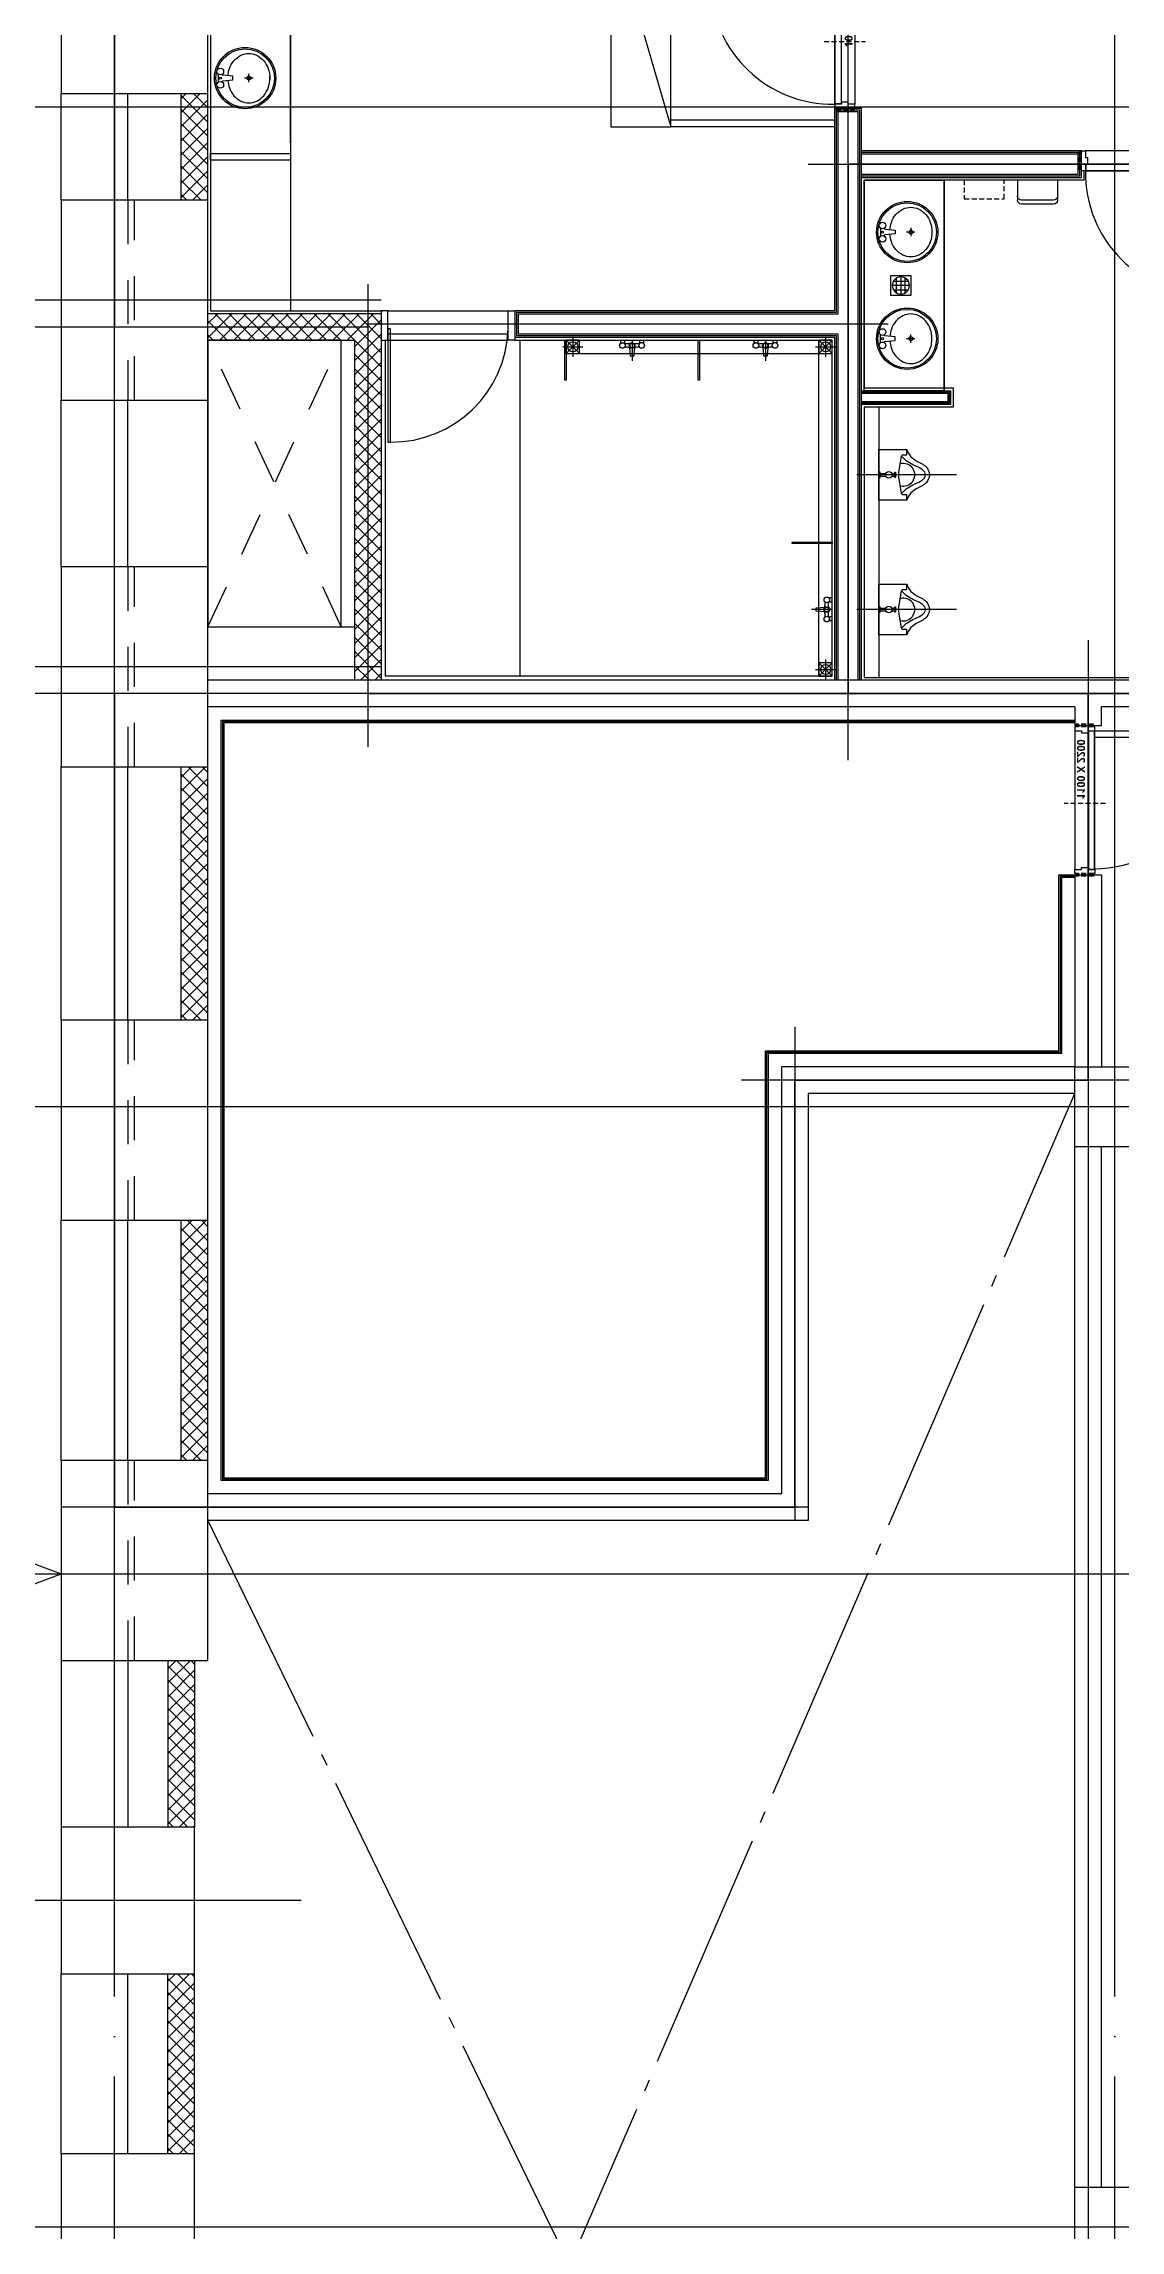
# Model space of a CAD drawing. Header units: millimetres. Extents: x -47382 to 204618, y -51045 to 127155.
# Drawn here: x 19869 to 27940, y 35448 to 51844 of the extents above; entities that cross this region are included whole.
import ezdxf
from ezdxf.enums import TextEntityAlignment as Align

# ---------------------------------------------------------------- set-up
doc = ezdxf.new("R2010")
doc.units = ezdxf.units.MM
doc.header["$LTSCALE"] = 300
doc.header["$MEASUREMENT"] = 0
for name, pattern in [('CEN', [62, 60, -1, 0, -1]), ('HID', [2, 1.1, -0.9]), ('HIDDEN2', [0.1875, 0.125, -0.0625]), ('STD_HIDDEN', [3, 2, -1]), ('STD_SHAFT', [7.3, 6, -0.5, 0.3, -0.5])]:
    doc.linetypes.add(name, pattern=pattern)
doc.layers.get('0').update_dxf_attribs({"linetype": 'CONTINUOUS'})
doc.layers.get('Defpoints').update_dxf_attribs({"color": 153, "linetype": 'CONTINUOUS'})
doc.layers.add('A-ANNO-NPLT', color=129, linetype='CONTINUOUS', plot=False)
doc.layers.add('Defpoint', color=161, linetype='CONTINUOUS', plot=False)
for name, color, linetype in [('A-CEN', 1, 'CEN'), ('A-DOOR', 4, 'CONTINUOUS'), ('A-DOOR-JAMB', 4, 'CONTINUOUS'), ('A-DOOR-SILL', 8, 'CONTINUOUS'), ('A-DOOR-SWING', 8, 'CONTINUOUS'), ('A-DOOR-SWNG', 8, 'CONTINUOUS'), ('A-FIN-TYP1', 6, 'CONTINUOUS'), ('A-FLOR-FLIN-TYP2', 8, 'CONTINUOUS'), ('A-FLOR-INSL', 8, 'CONTINUOUS'), ('A-FLOR-OPEN-BELO', 6, 'STD_SHAFT'), ('A-FLOR-PFIX', 6, 'CONTINUOUS'), ('A-FLOR-TOIL-PFIX', 9, 'CONTINUOUS'), ('A-FLOR-TOIL-SPCL', 6, 'CONTINUOUS'), ('A-FLOR-TOIL-WALL', 6, 'CONTINUOUS'), ('A-PS-HID', 5, 'HID'), ('A-ST-AXIS-CEN', 252, 'CEN'), ('A-ST-COL', 2, 'CONTINUOUS'), ('A-ST-CONC', 2, 'CONTINUOUS'), ('A-WALL-DRY1', 7, 'CONTINUOUS'), ('A-WALL-DRY2', 71, 'CONTINUOUS'), ('A-WALL-MASN', 3, 'CONTINUOUS'), ('HID', 7, 'HID'), ('블럭', 5, 'CONTINUOUS')]:
    doc.layers.add(name, color=color, linetype=linetype)
doc.styles.add('SHP-나눔bo', font='')
doc.styles.get('SHP-나눔bo').set_extended_font_data('NanumGothic', bold=True)
pattern_1 = [(45, (-10550, 29550), (-53.03301, 53.03301), []), (135, (-10550, 29550), (-53.03301, -53.03301), [])]

# ---------------------------------------------------------------- blocks, each defined once
blk = doc.blocks.new('A$C6BAA05DE')
at = {"layer": 'A-FLOR-TOIL-WALL', "ltscale": 2}
blk.add_lwpolyline([(5, 0), (-5, 0), (-5, -300), (5, -300)], close=True, dxfattribs=at)
blk = doc.blocks.new('A$C0DD32A52')
at = {"layer": 'A-ANNO-NPLT', "linetype": 'STD_HIDDEN'}
blk.add_lwpolyline([(49, 50), (-51, 50), (-51, -50), (49, -50), (49, 50), (-51, -50), (-51, 50), (49, -50)], dxfattribs=at)
at = {"layer": 'A-FLOR-PFIX'}
for p, q in [((-76, 0), (75, 0)), ((0, 75), (0, -75))]:
    blk.add_line(p, q, dxfattribs=at)
blk.add_circle((0, 0), 37.5, dxfattribs=at)
blk = doc.blocks.new('A$C1FB20A9A')
at = {"layer": 'A-DOOR'}
for points in [[(930, 134), (950, 134), (950, 984), (930, 984)], [(0, 218), (50, 218), (50, -2), (0, -2)], [(1000, 218), (950, 218), (950, -2), (1000, -2)]]:
    blk.add_lwpolyline(points, close=True, dxfattribs=at)
at = {"layer": 'A-DOOR-SILL'}
for p, q in [((950, 218), (50, 218)), ((950, -2), (50, -2))]:
    blk.add_line(p, q, dxfattribs=at)
at = {"layer": 'A-DOOR-SWNG'}
blk.add_arc((923, 109), 874, 89.5612, 178.3919, dxfattribs=at)
blk = doc.blocks.new('A$C0e376f74')
at = {"layer": 'A-ANNO-NPLT', "linetype": 'HIDDEN2'}
for p, q in [((525, 230), (525, -80)), ((-20, 140), (-20, 10)), ((0, 140), (-20, 140)), ((0, 120), (-20, 120)), ((0, 30), (-20, 30)), ((0, 10), (-20, 10)), ((-10, 140), (-10, 10)), ((0, 140), (0, 10)), ((1100, 140), (1120, 140)), ((1100, 140), (1100, 10)), ((1100, 120), (1120, 120)), ((1100, 30), (1120, 30)), ((1100, 10), (1120, 10)), ((1110, 140), (1110, 10)), ((1120, 140), (1120, 10))]:
    blk.add_line(p, q, dxfattribs=at)
at = {"layer": 'A-ANNO-NPLT', "linetype": 'ByBlock'}
blk.add_lwpolyline([(1067, 102), (33, 102), (33, 147), (1067, 147)], close=True, dxfattribs=at)
at = {"layer": 'A-DOOR', "linetype": 'ByBlock'}
blk.add_lwpolyline([(1067, 1181), (1067, 147), (1022, 147), (1022, 1181)], close=True, dxfattribs=at)
at = {"layer": 'A-DOOR-JAMB'}
for points in [[(0, 20), (0, 0), (30, 0), (30, 50), (45, 50), (45, 100), (30, 100), (30, 150), (0, 150), (0, 130)], [(1100, 20), (1100, 0), (1070, 0), (1070, 50), (1055, 50), (1055, 100), (1070, 100), (1070, 150), (1100, 150), (1100, 130)]]:
    blk.add_lwpolyline(points, dxfattribs=at)
at = {"layer": 'A-DOOR-SILL'}
for p, q in [((30, 150), (1070, 150)), ((1070, 0), (30, 0))]:
    blk.add_line(p, q, dxfattribs=at)
at = {"layer": 'A-DOOR-SWING'}
blk.add_arc((1107, 109), 1075, 94.5299, 177.8035, dxfattribs=at)
at = {"layer": 'A-ANNO-NPLT', "linetype": 'ByBlock', "style": 'SHP-나눔bo'}
blk.add_text('1100 X 2200', height=60, dxfattribs=at).set_placement((781, 16), align=Align.CENTER)
blk = doc.blocks.new('G$C69879969')
at = {"layer": 'A-ANNO-NPLT', "linetype": 'HIDDEN2'}
for p, q in [((0, 220), (0, 90)), ((20, 220), (0, 220)), ((20, 200), (0, 200)), ((10, 220), (10, 90)), ((20, 220), (20, 90)), ((520, 310), (520, 0)), ((1020, 220), (1040, 220)), ((1020, 220), (1020, 90)), ((1020, 200), (1040, 200)), ((1030, 220), (1030, 90)), ((1040, 220), (1040, 90)), ((20, 110), (0, 110)), ((20, 90), (0, 90)), ((1020, 110), (1040, 110)), ((1020, 90), (1040, 90))]:
    blk.add_line(p, q, dxfattribs=at)
at = {"layer": 'A-ANNO-NPLT', "linetype": 'ByBlock'}
blk.add_lwpolyline([(987, 182), (53, 182), (53, 227), (987, 227)], close=True, dxfattribs=at)
at = {"layer": 'A-DOOR', "linetype": 'ByBlock'}
blk.add_lwpolyline([(987, 1161), (987, 227), (942, 227), (942, 1161)], close=True, dxfattribs=at)
at = {"layer": 'A-DOOR-JAMB'}
for points in [[(20, 100), (20, 80), (50, 80), (50, 130), (65, 130), (65, 180), (50, 180), (50, 230), (20, 230), (20, 210)], [(1020, 100), (1020, 80), (990, 80), (990, 130), (975, 130), (975, 180), (990, 180), (990, 230), (1020, 230), (1020, 210)]]:
    blk.add_lwpolyline(points, dxfattribs=at)
at = {"layer": 'A-DOOR-SILL'}
for p, q in [((50, 230), (990, 230)), ((990, 80), (50, 80))]:
    blk.add_line(p, q, dxfattribs=at)
at = {"layer": 'A-DOOR-SWING'}
blk.add_arc((964, 247), 915, 91.4096, 181.0415, dxfattribs=at)
at = {"layer": 'A-ANNO-NPLT', "linetype": 'ByBlock', "style": 'SHP-나눔bo'}
blk.add_text('1000 X 2200', height=60, dxfattribs=at).set_placement((701, 96), align=Align.CENTER)
blk = doc.blocks.new('G$C3BAF5E5F')
at = {"layer": 'A-FLOR-TOIL-PFIX'}
for p, q in [((747, 190), (0, 190)), ((165, 200), (217, 200)), ((165, 180), (217, 180)), ((260, 180), (285, 180)), ((263, 200), (285, 200))]:
    blk.add_line(p, q, dxfattribs=at)
blk.add_lwpolyline([(165, 0), (165, 380), (375, 380, 0.022168), (385, 355, 0.015962), (405, 325, 0.046411), (445, 295, 0.0259), (485, 275, -0.027117), (520, 250, -0.071022), (540, 215, -0.04853), (545, 190, -0.04853), (540, 165, -0.071022), (520, 130, -0.027117), (485, 105, 0.0259), (445, 85, 0.046411), (405, 55, 0.015962), (385, 25, 0.022168), (375, 0)], format="xyb", close=True, dxfattribs=at)
blk.add_lwpolyline([(375, 0), (375, 40), (345, 40, -0.198912), (341, 42, -0.089166), (335, 50), (317, 158, -0.080898), (317, 222), (335, 330, -0.22682), (341, 338, -0.062315), (345, 340), (375, 340), (375, 380)], format="xyb", dxfattribs=at)
for points in [[(335, 50), (370, 85), (420, 115), (465, 135), (490, 150), (510, 170), (515, 190), (510, 210), (490, 230), (465, 245), (420, 265), (370, 295), (335, 330)], [(165, 170), (175, 170), (175, 210), (165, 210)]]:
    blk.add_lwpolyline(points, dxfattribs=at)
blk.add_lwpolyline([(285, 210), (290, 210), (290, 170), (285, 170)], close=True, dxfattribs=at)
blk.add_circle((240, 190), 25, dxfattribs=at)
blk.add_arc((350, 190), 85, 253.2145, 106.7855, dxfattribs=at)
blk = doc.blocks.new('G$C1877E48B')
at = {"layer": 'A-FLOR-TOIL-PFIX'}
for p, q in [((0, 150), (0, 0)), ((150, 150), (0, 150)), ((0, 0), (150, 0)), ((140, 75), (10, 75)), ((19, 107), (131, 107)), ((19, 43), (131, 43)), ((43, 131), (43, 19)), ((75, 10), (75, 140)), ((107, 131), (107, 19)), ((150, 0), (150, 150))]:
    blk.add_line(p, q, dxfattribs=at)
blk.add_circle((75, 75), 64.7, dxfattribs=at)
blk = doc.blocks.new('핸드드라이어')
at = {"layer": 'A-FLOR-TOIL-SPCL'}
for p, q in [((-141, 83), (-141, -67)), ((-141, 83), (159, 83)), ((159, 83), (159, -67)), ((-111, -67), (129, -67)), ((-111, -97), (129, -97))]:
    blk.add_line(p, q, dxfattribs=at)
for centre, start, end in [((-111, -37), 180, 270), ((-111, -67), 180, 270), ((129, -37), 270, 0), ((129, -67), 270, 0)]:
    blk.add_arc(centre, 30, start, end, dxfattribs=at)
blk = doc.blocks.new('샤워기-1')
at = {"layer": 'A-FLOR-TOIL-PFIX'}
for p, q in [((-87, 0), (-87, -20)), ((0, 0), (0, -156)), ((-87, -20), (-56, -20)), ((-56, 0), (-56, -20)), ((55, -28), (-55, -28)), ((-52, -52), (-55, -52)), ((-12, -120), (-18, -55)), ((12, -120), (-12, -120)), ((18, -55), (12, -120)), ((55, -52), (52, -52)), ((56, 0), (56, -20)), ((86, -20), (56, -20)), ((86, 0), (86, -20))]:
    blk.add_line(p, q, dxfattribs=at)
for centre, radius in [((-72, -40), 21.1), ((0, -40), 21.1), ((0, -40), 16.7), ((72, -40), 21.1)]:
    blk.add_circle(centre, radius, dxfattribs=at)
for centre, start, end in [((-50, -187), 76.3228, 90.9292), ((50, -187), 89.0708, 103.6772)]:
    blk.add_arc(centre, 135, start, end, dxfattribs=at)
blk = doc.blocks.new('G$C718DDBFA')
at = {"layer": 'A-ANNO-NPLT', "linetype": 'HIDDEN2'}
for p, q in [((941, 1040), (1071, 1040)), ((941, 1020), (941, 1040)), ((941, 1030), (1071, 1030)), ((941, 1020), (1071, 1020)), ((961, 1020), (961, 1040)), ((1051, 1020), (1051, 1040)), ((1071, 1020), (1071, 1040)), ((851, 595), (1161, 595)), ((941, 20), (941, 0)), ((941, 20), (1071, 20)), ((941, 10), (1071, 10)), ((941, 0), (1071, 0)), ((961, 20), (961, 0)), ((1051, 20), (1051, 0)), ((1071, 20), (1071, 0))]:
    blk.add_line(p, q, dxfattribs=at)
at = {"layer": 'A-ANNO-NPLT', "linetype": 'ByBlock'}
blk.add_lwpolyline([(979, 53), (979, 987), (934, 987), (934, 53)], close=True, dxfattribs=at)
at = {"layer": 'A-DOOR', "linetype": 'ByBlock'}
blk.add_lwpolyline([(0, 53), (934, 53), (934, 98), (0, 98)], close=True, dxfattribs=at)
at = {"layer": 'A-DOOR-JAMB'}
for points in [[(1061, 1020), (1081, 1020), (1081, 990), (1031, 990), (1031, 975), (981, 975), (981, 990), (931, 990), (931, 1020), (951, 1020)], [(1061, 20), (1081, 20), (1081, 50), (1031, 50), (1031, 65), (981, 65), (981, 50), (931, 50), (931, 20), (951, 20)]]:
    blk.add_lwpolyline(points, dxfattribs=at)
at = {"layer": 'A-DOOR-SILL'}
for p, q in [((931, 990), (931, 50)), ((1081, 50), (1081, 990))]:
    blk.add_line(p, q, dxfattribs=at)
at = {"layer": 'A-DOOR-SWING'}
blk.add_arc((915, 76), 915, 88.9585, 181.4096, dxfattribs=at)
at = {"layer": 'A-ANNO-NPLT', "linetype": 'ByBlock', "style": 'SHP-나눔bo', "text_generation_flag": 4}
blk.add_text('1000 X 2200', height=60, rotation=270, dxfattribs=at).set_placement((1066, 339), align=Align.CENTER)
blk = doc.blocks.new('ACT 지하2층구조평면도')
at = {"layer": 'A-ST-COL'}
for points in [[(67382, 104016), (67382, 102516), (68482, 102516), (68482, 104016)], [(67382, 101716), (67382, 100216), (68482, 100216), (68482, 101716)], [(67382, 98966), (67382, 97466), (68482, 97466), (68482, 98966)], [(67382, 95566), (67382, 94066), (68482, 94066), (68482, 95566)], [(67382, 92266), (67382, 90766), (68482, 90766), (68482, 92266)], [(67382, 89516), (67382, 88416), (68382, 88416), (68382, 89516)], [(67382, 87066), (67382, 85966), (68382, 85966), (68382, 87066)]]:
    blk.add_lwpolyline(points, close=True, dxfattribs=at)
for points in [[(74982, 95216), (75582, 95216), (75582, 94616), (74982, 94616), (74982, 95216)], [(74982, 86816), (75582, 86816), (75582, 86216), (74982, 86216), (74982, 86816)]]:
    blk.add_lwpolyline(points, dxfattribs=at)

msp = doc.modelspace()

# ---------------------------------------------------------------- hatches: boundary and pattern name
at = {"layer": '블럭', "transparency": 33554687}
h = msp.add_hatch(dxfattribs=at)
h.set_pattern_fill('ANSI37', color=256, scale=600)
h.set_pattern_definition([(45, (-10750, 32300), (-53.03301, 53.03301), []), (135, (-10750, 32300), (-53.03301, -53.03301), [])])
h.paths.add_polyline_path([(20900, 51471), (21100, 51471), (21100, 50671), (20900, 50671)])
h = msp.add_hatch(dxfattribs=at)
h.set_pattern_fill('ANSI37', color=256, scale=600)
h.set_pattern_definition(pattern_1)
h.paths.add_polyline_path([(21100, 49821), (22400, 49821), (22400, 49621), (21100, 49621)])
h = msp.add_hatch(dxfattribs=at)
h.set_pattern_fill('ANSI37', color=256, scale=600)
h.set_pattern_definition(pattern_1)
h.paths.add_polyline_path([(22200, 49621), (22400, 49621), (22400, 47071), (22200, 47071)])
h = msp.add_hatch(dxfattribs=at)
h.set_pattern_fill('ANSI37', color=256, scale=600)
h.set_pattern_definition([(45, (-10750, 26150), (-53.03301, 53.03301), []), (135, (-10750, 26150), (-53.03301, -53.03301), [])])
h.paths.add_polyline_path([(20900, 46421), (21100, 46421), (21100, 44521), (20900, 44521)])
h = msp.add_hatch(dxfattribs=at)
h.set_pattern_fill('ANSI37', color=256, scale=600)
h.set_pattern_definition([(45, (-10750, 22850), (-53.03301, 53.03301), []), (135, (-10750, 22850), (-53.03301, -53.03301), [])])
h.paths.add_polyline_path([(20900, 43021), (21100, 43021), (21100, 41221), (20900, 41221)])
h = msp.add_hatch(dxfattribs=at)
h.set_pattern_fill('ANSI37', color=256, scale=600)
h.set_pattern_definition([(45, (-10850, 20100), (-53.03301, 53.03301), []), (135, (-10850, 20100), (-53.03301, -53.03301), [])])
h.paths.add_polyline_path([(20800, 39721), (21000, 39721), (21000, 38471), (20800, 38471)])
h = msp.add_hatch(dxfattribs=at)
h.set_pattern_fill('ANSI37', color=256, scale=600)
h.set_pattern_definition([(45, (-10850, 17650), (-53.03301, 53.03301), []), (135, (-10850, 17650), (-53.03301, -53.03301), [])])
h.paths.add_polyline_path([(20800, 37371), (21000, 37371), (21000, 36021), (20800, 36021)])

# ---------------------------------------------------------------- linework, layer by layer
at = {"layer": 'A-CEN'}
for p, q in [((25900, 46471), (25900, 53271)), ((25600, 50941), (33400, 50941)), ((22300, 50041), (22300, 46571)), ((22400, 49921), (0, 49921)), ((19000, 49721), (22300, 49721)), ((26200, 49741), (22300, 49741)), ((27700, 47371), (27700, 30771)), ((22400, 47171), (0, 47171)), ((36600, 46971), (19000, 46971)), ((25500, 44471), (25500, 40771)), ((35900, 44071), (25100, 44071)), ((25600, 40871), (20000, 40871))]:
    msp.add_line(p, q, dxfattribs=at)
msp.add_lwpolyline([(21800, 37921), (0, 37921)], dxfattribs=at)
at = {"layer": 'A-FIN-TYP1'}
for p, q in [((27670, 50821), (27670, 50891)), ((27670, 50821), (26020, 50821)), ((26020, 50821), (26020, 49261)), ((22430, 49621), (22430, 47101)), ((26020, 49121), (26020, 47091)), ((25780, 47101), (22430, 47101)), ((26020, 47091), (29380, 47091))]:
    msp.add_line(p, q, dxfattribs=at)
msp.add_lwpolyline([(26020, 49121), (26690, 49121), (26690, 49261), (26020, 49261)], dxfattribs=at)
at = {"layer": 'A-FLOR-FLIN-TYP2'}
for p, q in [((21100, 47471), (21100, 49621)), ((23350, 49666), (22450, 49666))]:
    msp.add_line(p, q, dxfattribs=at)
for points in [[(21120, 52771), (21120, 49841), (22410, 49841)], [(21100, 49621), (21100, 47471)], [(21100, 47471), (22200, 47471)]]:
    msp.add_lwpolyline(points, dxfattribs=at)
msp.add_lwpolyline([(21100, 47471), (22100, 47471), (22100, 49621), (21100, 49621)], close=True, dxfattribs=at)
at = {"layer": 'A-FLOR-INSL'}
msp.add_line((27500, 44271), (25300, 44271), dxfattribs=at)
for points in [[(25300, 44271), (25300, 41071), (21200, 41071), (21200, 46771), (27600, 46771)], [(27600, 45591), (27500, 45591), (27500, 44271)]]:
    msp.add_lwpolyline(points, dxfattribs=at)
at = {"layer": 'A-FLOR-OPEN-BELO'}
for p, q in [((21000, 28671), (27600, 43971)), ((21100, 40771), (27600, 27371))]:
    msp.add_line(p, q, dxfattribs=at)
at = {"layer": 'A-FLOR-PFIX'}
for p, q in [((23400, 49621), (25780, 49621)), ((23440, 47101), (23440, 49621)), ((23785, 49521), (25780, 49521)), ((25680, 47101), (25680, 49621)), ((25780, 47101), (25780, 49621))]:
    msp.add_line(p, q, dxfattribs=at)
at = {"layer": 'A-FLOR-PFIX', "color": 5}
msp.add_line((25780, 47201), (25680, 47201), dxfattribs=at)
at = {"layer": 'A-FLOR-TOIL-PFIX'}
for p, q in [((21720, 52771), (21720, 50971)), ((24120, 52771), (24570, 51221)), ((21720, 51101), (21720, 52171)), ((21720, 52121), (21720, 51021)), ((21179, 51557), (21179, 51615)), ((21207, 51612), (21207, 51615)), ((21207, 51557), (21207, 51560)), ((21288, 51600), (21212, 51607)), ((21212, 51565), (21288, 51572)), ((21288, 51572), (21288, 51600)), ((21438, 51585), (21375, 51585)), ((21406, 51555), (21406, 51617)), ((25800, 51271), (24570, 51271)), ((25800, 51221), (24570, 51221)), ((21720, 50971), (21720, 49841)), ((26143, 50461), (26143, 50402)), ((26171, 50461), (26171, 50458)), ((26171, 50405), (26171, 50402)), ((26175, 50453), (26252, 50445)), ((26252, 50417), (26175, 50410)), ((26252, 50445), (26252, 50417)), ((26400, 50431), (26338, 50431)), ((26370, 50462), (26370, 50400)), ((26143, 49602), (26143, 49661)), ((26171, 49658), (26171, 49661)), ((26171, 49602), (26171, 49605)), ((26252, 49646), (26175, 49653)), ((26175, 49610), (26252, 49618)), ((26252, 49618), (26252, 49646)), ((26400, 49631), (26338, 49631)), ((26370, 49601), (26370, 49663))]:
    msp.add_line(p, q, dxfattribs=at)
for points in [[(24120, 51221), (24570, 51221), (24570, 52771), (24120, 52771)], [(21120, 51021), (21720, 51021), (21720, 50971), (21120, 50971)], [(26620, 50821), (26620, 49241), (26020, 49241), (26020, 50821)]]:
    msp.add_lwpolyline(points, close=True, dxfattribs=at)
for points in [[(21249, 51602, -0.064435), (21261, 51657, -0.091719), (21295, 51716, -0.103599), (21347, 51757, -0.113912), (21407, 51771, -0.113912), (21466, 51757, -0.103599), (21518, 51716, -0.091719), (21552, 51657, -0.084785), (21565, 51585, -0.013814), (21564, 51573, -0.013814)], [(21249, 51568, 0.064435), (21261, 51513, 0.091719), (21295, 51454, 0.103599), (21347, 51414, 0.113912), (21407, 51400, 0.113912), (21466, 51414, 0.103599), (21518, 51454, 0.091719), (21552, 51513, 0.084785), (21565, 51586, 0.013814), (21564, 51598, 0.013814)], [(26213, 50449, -0.064435), (26224, 50504, -0.091719), (26258, 50563, -0.103599), (26311, 50604, -0.113912), (26370, 50617, -0.113912), (26429, 50604, -0.103599), (26482, 50563, -0.091719), (26516, 50504, -0.084785), (26528, 50431, -0.084785), (26516, 50359, -0.091719), (26482, 50300, -0.103599), (26429, 50259, -0.113912), (26370, 50245, -0.113912), (26311, 50259, -0.103599), (26258, 50300, -0.091719), (26224, 50359, -0.064435), (26213, 50414, -0.084785)], [(26213, 49614, 0.064435), (26224, 49559, 0.091719), (26258, 49500, 0.103599), (26311, 49459, 0.113912), (26370, 49446, 0.113912), (26429, 49459, 0.103599), (26482, 49500, 0.091719), (26516, 49559, 0.084785), (26528, 49632, 0.084785), (26516, 49704, 0.091719), (26482, 49763, 0.103599), (26429, 49804, 0.113912), (26370, 49818, 0.113912), (26311, 49804, 0.103599), (26258, 49763, 0.091719), (26224, 49704, 0.064435), (26213, 49649, 0.084785)]]:
    msp.add_lwpolyline(points, format="xyb", dxfattribs=at)
msp.add_lwpolyline([(26020, 49241), (26620, 49241), (26620, 50821), (26020, 50821)], dxfattribs=at)
for centre, radius in [((21379, 51586), 230), ((21379, 51586), 220), ((21193, 51636), 25), ((21193, 51536), 25), ((21193, 51586), 8), ((21407, 51586), 15), ((26343, 50431), 230), ((26343, 50431), 220), ((26157, 50481), 25), ((26157, 50381), 25), ((26157, 50431), 8), ((26370, 50431), 15), ((26343, 49632), 230), ((26343, 49632), 220), ((26157, 49682), 25), ((26157, 49582), 25), ((26157, 49632), 8), ((26370, 49632), 15)]:
    msp.add_circle(centre, radius, dxfattribs=at)
for centre, start, end in [((21212, 51612), 180, 264.6091), ((21212, 51560), 95.3909, 180), ((26176, 50458), 180, 264.6091), ((26176, 50405), 95.3909, 180), ((26176, 49658), 180, 264.6091), ((26176, 49605), 95.3909, 180)]:
    msp.add_arc(centre, 5, start, end, dxfattribs=at)
at = {"layer": 'A-FLOR-TOIL-SPCL', "linetype": 'HIDDEN2'}
msp.add_lwpolyline([(26770, 50821), (26770, 50681), (27070, 50681), (27070, 50821), (26770, 50821)], dxfattribs=at)
at = {"layer": 'A-PS-HID'}
for p, q in [((21100, 47471), (22100, 49621)), ((22100, 47471), (21100, 49621))]:
    msp.add_line(p, q, dxfattribs=at)
at = {"layer": 'A-ST-AXIS-CEN'}
for p, q in [((20400, 0), (20400, 99371)), ((27900, 0), (27900, 99371)), ((0, 51371), (142000, 51371)), ((22300, 49721), (22300, 49741)), ((35900, 43871), (0, 43871)), ((0, 40371), (142000, 40371)), ((36800, 35471), (0, 35471))]:
    msp.add_line(p, q, dxfattribs=at)
at = {"layer": 'A-ST-CONC'}
for p, q in [((20000, 50671), (20000, 51471)), ((20500, 50671), (20500, 51471)), ((20000, 47921), (20000, 49171)), ((20500, 47921), (20500, 49171)), ((33890, 47071), (21100, 47071)), ((27600, 46871), (21100, 46871)), ((33890, 46871), (27800, 46871)), ((20000, 44521), (20000, 46421)), ((20500, 44521), (20500, 46421)), ((27600, 45611), (27600, 44171)), ((27600, 45611), (27800, 45611)), ((27800, 45611), (27800, 44171)), ((27600, 44171), (25400, 44171)), ((25400, 44171), (25400, 40971)), ((27600, 43971), (25600, 43971)), ((25600, 43971), (25600, 40771)), ((27600, 35771), (27600, 43571)), ((27800, 35771), (27800, 43571)), ((20000, 41221), (20000, 43021)), ((20500, 41221), (20500, 43021)), ((25400, 40971), (21100, 40971)), ((25600, 40771), (21100, 40771)), ((20000, 39721), (20000, 38471)), ((20500, 39721), (20500, 38471)), ((20000, 36021), (20000, 37371)), ((20500, 36021), (20500, 37371))]:
    msp.add_line(p, q, dxfattribs=at)
msp.add_lwpolyline([(27600, 46871), (27600, 46731), (27800, 46731), (27800, 46871)], dxfattribs=at)
at = {"layer": 'A-WALL-DRY1'}
for p, q in [((25800, 49841), (25800, 51361)), ((25800, 51361), (26000, 51361)), ((25813, 49829), (25813, 51349)), ((25813, 51349), (25988, 51349)), ((25825, 49816), (25825, 51336)), ((25825, 51336), (25975, 51336)), ((25975, 47071), (25975, 51336)), ((25988, 47071), (25988, 51349)), ((26000, 47071), (26000, 51361)), ((25800, 49841), (23400, 49841)), ((23400, 49841), (23400, 49641)), ((25813, 49829), (23413, 49829)), ((23413, 49829), (23413, 49654)), ((25825, 49816), (23425, 49816)), ((23425, 49816), (23425, 49666)), ((25800, 49641), (23400, 49641)), ((25813, 49654), (23413, 49654)), ((25825, 49666), (23425, 49666)), ((25800, 47071), (25800, 49641)), ((25813, 47071), (25813, 49654)), ((25825, 47071), (25825, 49666)), ((26000, 49141), (26670, 49141))]:
    msp.add_line(p, q, dxfattribs=at)
for points in [[(26000, 50841), (27650, 50841), (27650, 51041), (26000, 51041)], [(26000, 50854), (27638, 50854), (27638, 51029), (26000, 51029)], [(26000, 50866), (27625, 50866), (27625, 51016), (26000, 51016)], [(26000, 49241), (26670, 49241)], [(26000, 49151), (26660, 49151), (26660, 49231), (26000, 49231)], [(26000, 49161), (26650, 49161), (26650, 49221), (26000, 49221)], [(26670, 49141), (26670, 49241)], [(26000, 49141), (26670, 49141)]]:
    msp.add_lwpolyline(points, dxfattribs=at)
at = {"layer": 'A-WALL-DRY2'}
for points in [[(27600, 46761), (21210, 46761), (21210, 41081), (25290, 41081), (25290, 44281), (27490, 44281)], [(27600, 46752), (21220, 46752), (21220, 41091), (25281, 41091), (25281, 44291), (27480, 44291), (27480, 45611), (27600, 45611)], [(27600, 45601), (27490, 45601), (27490, 44281)]]:
    msp.add_lwpolyline(points, dxfattribs=at)
at = {"layer": 'A-WALL-MASN'}
for p, q in [((20900, 50671), (20900, 51471)), ((21100, 50671), (21100, 51471)), ((21100, 49821), (22400, 49821)), ((22400, 49821), (22400, 47071)), ((21100, 49621), (22200, 49621)), ((22200, 49621), (22200, 47071)), ((20900, 44521), (20900, 46421)), ((21100, 44521), (21100, 46421)), ((20900, 41221), (20900, 43021)), ((21100, 41221), (21100, 43021)), ((20800, 39721), (20800, 38471)), ((21000, 39721), (21000, 38471)), ((20800, 36021), (20800, 37371)), ((21000, 36021), (21000, 37371))]:
    msp.add_line(p, q, dxfattribs=at)
msp.add_lwpolyline([(26130, 49121), (26130, 47091)], dxfattribs=at)
at = {"layer": 'Defpoint'}
for points in [[(29400, 60971), (36550, 60971), (36550, 55021), (36500, 55021), (36500, 54871), (36500, 51871), (35500, 51871), (35500, 46971), (33100, 46971), (33100, 50941), (30250, 50941), (30250, 50941), (28750, 50941), (28750, 50941), (25900, 50941), (25900, 52871), (30200, 52871), (30200, 54071), (33400, 54071), (33400, 56671), (29400, 56671)], [(20400, 52871), (20400, 49721), (22300, 49721), (22300, 46971), (25900, 46971), (25900, 52871)], [(25900, 50941), (25900, 46971), (29500, 46971), (29500, 49241), (28750, 49241), (28750, 50941)], [(20400, 46971), (20400, 40871), (25500, 40871), (25500, 44071), (27700, 44071), (27700, 46971)], [(27700, 46971), (35500, 46971), (35500, 44071), (27700, 44071)]]:
    msp.add_lwpolyline(points, close=True, dxfattribs=at)
at = {"layer": 'Defpoints'}
for points in [[(17333, 44864), (17333, 41371), (20000, 40371)], [(17333, 33113), (17333, 39371), (20000, 40371)]]:
    msp.add_lwpolyline(points, dxfattribs=at)
at = {"layer": 'HID'}
for points in [[(20500, 49171), (20550, 49171), (20550, 50671), (20500, 50671)], [(20500, 46421), (20550, 46421), (20550, 47921), (20500, 47921)], [(20500, 43021), (20550, 43021), (20550, 44521), (20500, 44521)], [(20500, 39721), (20550, 39721), (20550, 41221), (20500, 41221)]]:
    msp.add_lwpolyline(points, close=True, dxfattribs=at)

# ---------------------------------------------------------------- block references
for name, p in [('ACT 지하2층구조평면도', (-47382, -51045)), ('G$C3BAF5E5F', (25965, 48421)), ('G$C3BAF5E5F', (25965, 47411))]:
    msp.add_blockref(name, p)
at = {"rotation": 90}
msp.add_blockref('G$C718DDBFA', (28670, 49960), dxfattribs=at)
at = {"xscale": -1, "rotation": 180}
msp.add_blockref('G$C1877E48B', (26220, 50106), dxfattribs=at)
at = {"layer": 'A-DOOR'}
for name, p, rotation in [('G$C69879969', (26030, 51341), 90), ('A$C1FB20A9A', (23400, 49839), 180)]:
    msp.add_blockref(name, p, dxfattribs=dict(at, rotation=rotation))
at = {"layer": 'A-DOOR', "xscale": -1, "rotation": 270}
msp.add_blockref('A$C0e376f74', (27600, 45621), dxfattribs=at)
at = {"layer": 'A-FLOR-PFIX'}
for p in [(23836, 49571), (25731, 49571), (25731, 47151)]:
    msp.add_blockref('A$C0DD32A52', p, dxfattribs=at)
at = {"layer": 'A-FLOR-TOIL-PFIX'}
for p, rotation in [((24280, 49621), 8.816208310618499e-06), ((25280, 49621), 8.816208310618499e-06), ((25780, 47601), 270.0000088162083)]:
    msp.add_blockref('샤워기-1', p, dxfattribs=dict(at, rotation=rotation))
at = {"layer": 'A-FLOR-TOIL-SPCL', "xscale": -1}
msp.add_blockref('핸드드라이어', (27329, 50738), dxfattribs=at)
at = {"layer": 'A-FLOR-TOIL-WALL', "ltscale": 2, "extrusion": (0, 0, -1), "zscale": -1}
for p in [(-23780, 49621), (-24780, 49621)]:
    msp.add_blockref('A$C6BAA05DE', p, dxfattribs=at)
at = {"layer": 'A-FLOR-TOIL-WALL', "ltscale": 2, "extrusion": (0, 0, -1), "zscale": -1, "rotation": 90.00000000000001}
msp.add_blockref('A$C6BAA05DE', (-25780, 48101), dxfattribs=at)

doc.saveas('drawing.dxf')
